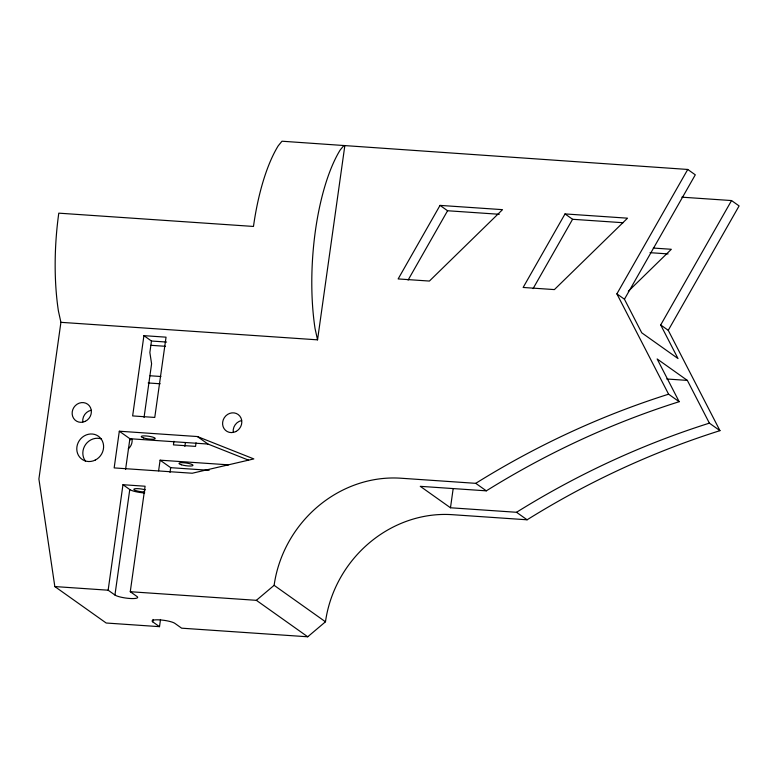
<?xml version="1.0" encoding="UTF-8"?>
<svg xmlns="http://www.w3.org/2000/svg" width="778" height="778" viewBox="0 0 778 778"><rect width="100%" height="100%" fill="white"/><g stroke="black" fill="none" stroke-linecap="round" stroke-linejoin="round"><path stroke-width="1.17" d="M153.042 619.444L152.712 621.836A11.796 2.276 8 0 1 159.996 619.91A11.796 2.276 8 0 1 174.836 623.343L181.624 628.177L307.738 636.783L325.476 621.787A117.993 108.521 -54.6 0 1 452.213 514.676L527.105 519.792A832.868 766.029 -54.6 0 1 719.951 430.652L668.253 330.319L739.1 205.927L731.544 200.559L660.697 324.961L678.008 358.551L641.753 332.819L624.442 299.219L695.289 174.826L687.742 169.458L281.986 141.217L278.193 145.856A129.877 44.424 -86.1 0 0 253.472 226.447L58.788 213.162A129.877 44.424 -86.1 0 0 58.418 311.044L60.917 322.325L38.9 478.976L54.83 586.563L106.178 623.013L159.509 626.66L160.511 619.473M119.316 431.216L114.162 467.909L192.244 473.238L253.823 458.923L197.398 436.546L119.316 431.216L129.897 438.724L207.979 444.053L248.6 460.168M108.142 590.201L122.973 484.713L145.097 486.231L130.266 591.718L137.064 596.541A11.796 2.276 8 0 1 129.78 598.467A11.796 2.276 8 0 1 114.94 595.024L108.142 590.201L54.83 586.563M143.92 335.658L132.639 415.919L154.764 417.436L166.045 337.175L143.92 335.658L151.467 341.027L166.609 342.057M125.569 469.504L129.897 438.724M114.94 595.024L129.77 489.547L122.973 484.713M151.467 341.027L149.862 352.492L151.593 363.803L144.047 417.465M158.605 470.826L160.103 460.177L228.576 464.845M173.932 441.301L173.426 444.88L195.55 446.387L196.056 442.808M170.012 472.411L170.683 467.675L160.103 460.177M184.843 446.387L185.349 442.799M60.917 322.325L317.55 339.84L344.78 146.05M719.951 430.652L709.38 423.144A832.868 766.029 -54.6 0 0 516.534 512.284L450.481 507.771L453.166 488.662M440.027 205.392L398.142 278.932L429.398 281.062L502.53 209.652L440.027 205.392L447.583 210.75L499.262 214.281M408.09 280.09L447.583 210.75M565.023 213.921L523.137 287.461L554.393 289.591L627.525 218.18L565.023 213.921L572.579 219.279L623.061 222.722M533.086 288.619L572.579 219.279M450.481 507.771L420.266 486.328L486.318 490.84A832.868 766.029 -54.6 0 1 679.165 401.701L668.594 394.193L616.886 293.86L687.742 169.458M343.934 145.447L340.132 150.076A129.877 44.424 -86.1 0 0 315.051 328.559L317.55 339.84M628.313 291.283L671.336 249.281L653.306 248.056M130.266 591.718L256.37 600.324L274.119 585.328A117.993 108.521 -54.6 0 1 400.845 478.217L475.747 483.333A832.868 766.029 -54.6 0 1 668.594 394.193M681.839 197.165L731.544 200.559M650.038 252.675L668.069 253.91M666.756 378.993L687.353 380.403L709.38 423.144M151.02 345.315L165.519 346.307M150.086 375.764L160.89 376.503M148.18 382.961L160.19 383.778M170.683 467.675L209.117 470.301M616.886 293.86L624.442 299.219M660.697 324.961L668.253 330.319M687.353 380.403L657.147 358.959L679.165 401.701M475.747 483.333L486.318 490.84M516.534 512.284L527.105 519.792M197.398 436.546L207.979 444.053M274.119 585.328L325.476 621.787M256.37 600.324L307.738 636.783M152.712 621.836L159.509 626.66M144.737 491.968A7.08 1.361 8 0 1 135.372 490.422A7.08 1.361 8 0 1 135.975 488.652A7.08 1.361 8 0 1 145.447 489.887M132.085 439.473A10.143 9.336 -54.6 0 1 128.282 448.838M129.556 440.047A10.143 9.336 -54.6 0 1 131.988 439.22M82.779 421.88A10.143 9.336 -54.6 0 1 91.201 410.259M233.225 432.15A10.143 9.336 -54.6 0 1 241.647 420.528M85.483 461.13A14.16 13.022 -54.6 0 1 85.706 444.374A14.16 13.022 -54.6 0 1 101.539 438.986M144.601 492.98A11.796 2.276 8 0 1 129.77 489.547M181.391 464.777A7.08 1.361 8 0 0 192.886 465.555A7.08 1.361 8 0 0 183.744 462.754A7.08 1.361 8 0 0 181.391 464.777M143.629 437.965A7.08 1.361 8 0 0 155.123 438.753A7.08 1.361 8 0 0 145.972 435.943A7.08 1.361 8 0 0 143.629 437.965M85.308 421.316A10.143 9.336 -54.6 0 0 87.71 404.239A10.143 9.336 -54.6 0 0 72.237 411.795A10.143 9.336 -54.6 0 0 85.308 421.316M235.753 431.586A10.143 9.336 -54.6 0 0 238.156 414.499A10.143 9.336 -54.6 0 0 222.683 422.065A10.143 9.336 -54.6 0 0 235.753 431.586M95.159 460.119A14.16 13.022 -54.6 0 0 98.505 436.293A14.16 13.022 -54.6 0 0 76.915 446.844A14.16 13.022 -54.6 0 0 95.159 460.119"/></g></svg>
